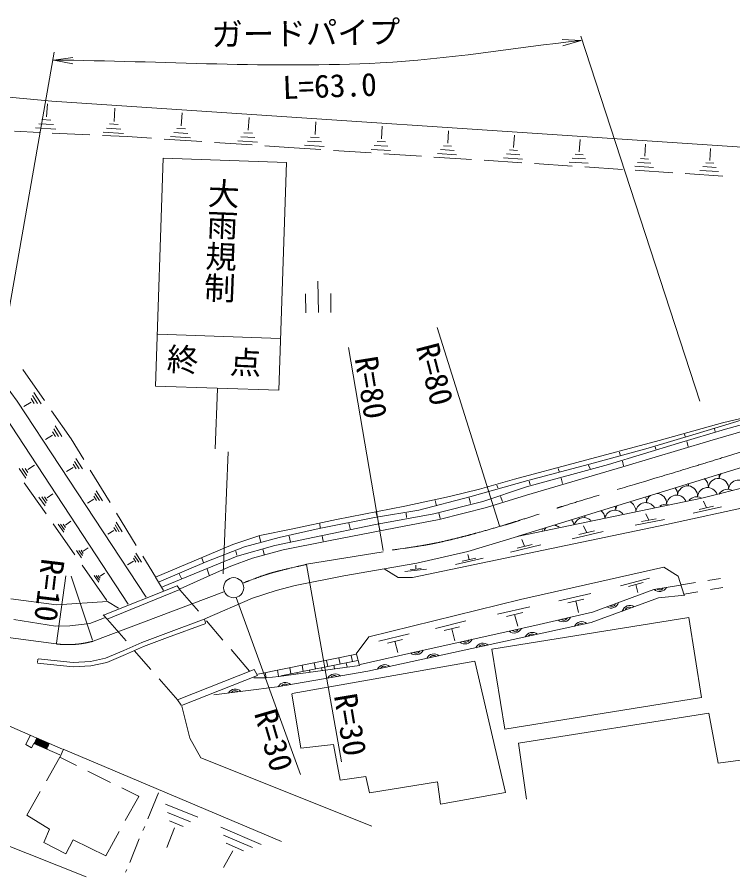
# Model space of a CAD drawing. Units: millimetres, scale not verified. Extents: x 40000 to 680000, y 20000 to 380000.
# Drawn here: x 150066 to 206889, y 252609 to 320891 of the extents above; entities that cross this region are included whole.
import ezdxf
from ezdxf.enums import TextEntityAlignment as Align

# ---------------------------------------------------------------- set-up
doc = ezdxf.new("R2010")
doc.units = ezdxf.units.MM
doc.header["$LTSCALE"] = 1000
doc.linetypes.add('CHAIN', pattern=[18.5, 12, -1.5, 3.5, -1.5])
for name, color, linetype, lineweight in [('M-BGD', 7, 'Continuous', 13), ('M-BMK', 2, 'CHAIN', 13), ('M-BMK-SRVR', 3, 'Continuous', 13), ('M-STR-HTXT', 7, 'Continuous', 13), ('M-STR-STR1', 1, 'Continuous', 13), ('M-STR-STRC', 7, 'Continuous', 13)]:
    doc.layers.add(name, color=color, linetype=linetype, lineweight=lineweight)
doc.styles.add('@ＭＳ ゴシック', font='')
doc.styles.add('ＭＳ ゴシック', font='')
doc.styles.get('@ＭＳ ゴシック').set_extended_font_data('@MS Gothic')
doc.styles.get('ＭＳ ゴシック').set_extended_font_data('MS Gothic')

# ---------------------------------------------------------------- blocks, each defined once
blk = doc.blocks.new('荒地')
at = {"color": 7, "linetype": 'Continuous', "lineweight": 13}
for p, q in [((0, -1.25), (0, 1.25)), ((-1, 0.25), (-1, -1.25)), ((1, 0.25), (1, -1.25))]:
    blk.add_line(p, q, dxfattribs=at)

msp = doc.modelspace()

# ---------------------------------------------------------------- linework, layer by layer
at = {"layer": 'M-BGD'}
for p, q in [((152811, 314216), (135727, 315814)), ((239866, 308411), (152811, 314216)), ((152396, 312969), (152462, 314013)), ((157757, 312618), (157823, 313652)), ((152728, 312716), (152035, 312760)), ((163098, 312268), (163163, 313293)), ((168417, 311919), (168481, 312934)), ((153146, 311994), (151528, 312096)), ((152937, 312355), (151781, 312428)), ((158293, 312009), (157149, 312082)), ((158086, 312367), (157399, 312411)), ((163423, 312019), (162743, 312062)), ((173715, 311572), (173779, 312578)), ((178992, 311226), (179056, 312223)), ((149845, 311826), (151837, 311734)), ((152836, 311687), (155832, 311549)), ((156831, 311503), (158823, 311410)), ((158500, 311651), (156898, 311753)), ((158823, 311410), (160740, 311281)), ((163834, 311310), (162246, 311411)), ((163628, 311665), (162494, 311737)), ((168943, 311322), (167819, 311393)), ((168740, 311673), (168065, 311716)), ((174035, 311328), (173367, 311370)), ((184249, 310881), (184312, 311869)), ((189485, 310538), (189547, 311516)), ((161738, 311214), (164731, 311013)), ((165729, 310945), (168722, 310744)), ((169146, 310970), (167573, 311070)), ((174438, 310632), (172879, 310731)), ((174236, 310980), (173123, 311051)), ((179509, 310640), (178406, 310710)), ((179309, 310984), (178648, 311026)), ((184563, 310642), (183907, 310684)), ((194700, 310197), (194762, 311165)), ((199895, 309856), (199956, 310815)), ((169720, 310677), (171636, 310548)), ((171636, 310548), (174180, 310379)), ((175177, 310313), (178171, 310115)), ((179708, 310295), (178165, 310393)), ((179169, 310049), (182162, 309851)), ((184958, 309959), (183429, 310056)), ((184760, 310301), (183668, 310370)), ((189991, 309963), (188910, 310032)), ((189796, 310301), (189147, 310343)), ((195008, 309962), (194365, 310003)), ((205069, 309517), (205129, 310467)), ((183160, 309785), (186153, 309587)), ((187151, 309521), (190145, 309323)), ((190187, 309625), (188673, 309721)), ((195396, 309292), (193895, 309387)), ((195202, 309627), (194130, 309695)), ((200392, 309292), (199330, 309359)), ((200200, 309624), (199563, 309664)), ((205371, 309287), (204740, 309327)), ((191143, 309257), (194136, 309058)), ((195134, 308992), (198127, 308794)), ((200584, 308960), (199098, 309054)), ((199125, 308728), (202119, 308530)), ((205751, 308629), (204280, 308723)), ((205561, 308958), (204510, 309025)), ((203116, 308464), (206110, 308266)), ((140201, 303661), (150074, 290385)), ((158875, 274256), (144786, 295762)), ((152227, 290451), (150512, 292912)), ((151398, 291086), (151961, 290192)), ((150074, 290385), (160309, 274810)), ((151174, 290320), (150606, 289962)), ((151180, 290591), (151421, 290209)), ((151289, 290839), (151691, 290201)), ((154348, 287404), (152798, 289630)), ((206073, 288669), (211103, 289841)), ((203979, 287805), (208447, 289148)), ((211664, 289181), (205072, 287228)), ((206307, 288156), (210544, 289350)), ((152972, 288196), (153358, 287583)), ((153077, 288433), (153617, 287575)), ((201044, 287277), (206073, 288669)), ((202580, 287049), (206307, 288156)), ((205436, 288190), (205501, 287973)), ((152861, 287698), (152315, 287354)), ((152867, 287958), (153099, 287591)), ((200170, 286657), (203979, 287805)), ((203056, 287778), (203099, 287582)), ((155352, 285758), (154348, 287404)), ((194501, 285519), (201044, 287277)), ((197013, 285373), (202580, 287049)), ((205072, 287228), (198163, 285177)), ((203230, 287192), (203353, 286794)), ((195507, 285388), (200170, 286657)), ((197884, 286352), (197938, 286113)), ((200725, 286763), (200773, 286577)), ((154623, 285603), (154994, 285015)), ((154724, 285831), (155243, 285007)), ((189544, 284201), (194501, 285519)), ((189775, 279633), (208974, 285566)), ((198122, 285625), (198209, 285267)), ((150750, 284267), (150210, 285029)), ((150836, 284491), (150450, 285036)), ((150922, 284716), (150691, 285043)), ((150915, 284957), (151427, 285319)), ((154517, 285125), (153992, 284795)), ((154522, 285375), (154745, 285022)), ((157435, 282343), (155873, 284904)), ((198163, 285177), (190496, 282931)), ((190502, 283582), (197013, 285373)), ((190624, 284094), (195507, 285388)), ((193033, 285050), (193109, 284800)), ((195442, 285300), (195561, 285017)), ((215237, 285401), (204442, 282681)), ((186010, 282800), (190624, 284094)), ((186785, 283395), (189544, 284201)), ((193261, 284280), (193370, 283856)), ((152355, 281454), (150632, 283910)), ((184393, 282809), (186785, 283395)), ((187052, 282427), (190502, 283582)), ((188143, 283724), (188244, 283500)), ((190732, 284040), (190799, 283741)), ((216177, 283787), (201619, 280600)), ((152287, 282076), (151792, 282775)), ((152366, 282281), (152013, 282781)), ((152445, 282487), (152233, 282787)), ((152439, 282708), (152908, 283040)), ((156146, 282840), (156360, 282502)), ((156243, 283059), (156598, 282495)), ((156339, 283277), (156837, 282487)), ((180853, 282052), (184393, 282809)), ((181957, 281725), (186010, 282800)), ((185951, 282719), (186052, 282249)), ((190496, 282931), (187323, 281954)), ((188447, 282820), (188599, 282415)), ((156141, 282601), (155638, 282284)), ((175408, 280978), (180853, 282052)), ((183145, 281450), (187052, 282427)), ((183244, 282504), (183374, 282070)), ((204442, 282681), (189775, 279633)), ((205357, 282041), (204224, 281787)), ((204791, 281914), (204556, 282441)), ((159518, 278928), (157956, 281490)), ((178430, 281161), (181957, 281725)), ((178523, 280587), (183145, 281450)), ((178575, 281557), (178651, 281210)), ((180943, 281506), (180987, 281148)), ((183537, 281517), (183656, 281061)), ((187323, 281954), (183563, 280978)), ((200225, 280937), (199991, 281450)), ((206002, 281992), (203736, 281484)), ((153901, 280549), (154329, 280852)), ((157925, 280772), (158402, 280015)), ((171941, 280245), (175408, 280978)), ((174035, 280271), (178430, 281161)), ((174093, 280646), (174126, 280331)), ((176405, 280711), (176524, 280158)), ((183563, 280978), (180096, 280319)), ((201475, 280986), (199131, 280546)), ((200811, 281047), (199639, 280827)), ((154652, 278179), (152929, 280635)), ((153762, 279972), (153311, 280610)), ((153834, 280160), (153512, 280616)), ((153907, 280348), (153713, 280622)), ((157735, 280123), (157253, 279820)), ((157740, 280353), (157944, 280029)), ((157832, 280562), (158173, 280022)), ((169329, 279733), (171941, 280245)), ((170867, 279555), (174035, 280271)), ((173672, 279578), (178523, 280587)), ((180096, 280319), (174773, 279293)), ((178759, 280581), (178879, 280103)), ((201619, 280600), (181458, 276371)), ((196598, 280045), (194137, 279459)), ((195900, 280084), (194669, 279791)), ((195285, 279937), (195036, 280494)), ((167180, 279000), (169329, 279733)), ((168111, 278817), (170867, 279555)), ((169286, 279691), (169406, 279181)), ((170531, 278927), (173672, 279578)), ((174773, 279293), (171184, 278585)), ((171652, 279680), (171771, 279181)), ((174278, 279680), (174365, 279257)), ((185853, 278458), (189789, 279634)), ((190361, 278862), (190127, 279397)), ((155304, 278478), (155693, 278753)), ((161056, 276413), (167180, 279000)), ((165116, 277656), (168111, 278817)), ((167520, 278081), (170531, 278927)), ((169558, 278649), (169677, 278215)), ((191655, 278970), (189224, 278399)), ((190969, 279005), (189753, 278720)), ((155178, 277954), (154768, 278533)), ((155244, 278124), (154951, 278538)), ((155310, 278295), (155134, 278543)), ((159303, 277913), (159499, 277602)), ((159392, 278113), (159718, 277596)), ((159480, 278313), (159937, 277589)), ((161042, 276429), (160039, 278075)), ((161595, 275639), (167520, 278081)), ((164740, 277911), (164870, 277586)), ((168743, 277926), (167034, 277291)), ((167420, 278476), (167518, 278161)), ((171184, 278585), (168743, 277926)), ((181788, 277524), (185853, 278458)), ((187079, 277913), (184881, 277415)), ((186495, 277926), (185397, 277676)), ((185946, 277801), (185843, 278211)), ((157190, 274561), (155226, 277360)), ((159299, 277693), (158837, 277402)), ((161350, 276039), (165116, 277656)), ((167034, 277291), (165422, 276559)), ((179206, 277085), (181788, 277524)), ((181709, 277058), (181731, 277365)), ((156597, 276170), (156333, 276544)), ((156656, 276324), (156498, 276548)), ((156652, 276489), (157003, 276737)), ((162928, 276674), (163101, 276295)), ((165422, 276559), (163019, 275476)), ((165141, 277054), (165315, 276566)), ((179215, 277073), (175992, 276520)), ((180305, 276371), (179206, 277085)), ((182559, 277058), (180845, 276852)), ((182138, 277109), (181281, 277006)), ((201402, 277200), (190033, 274636)), ((202558, 276484), (201402, 277200)), ((156538, 276016), (156168, 276539)), ((161693, 275364), (161056, 276413)), ((175992, 276520), (172151, 275739)), ((181458, 276371), (180305, 276371)), ((197968, 275719), (200282, 276334)), ((198603, 275666), (199760, 275974)), ((203030, 274986), (202558, 276484)), ((202803, 275798), (203932, 275980)), ((204919, 276138), (205907, 276297)), ((170637, 275364), (168749, 274730)), ((172151, 275739), (170637, 275364)), ((195745, 273639), (200615, 275433)), ((199182, 275820), (199353, 275200)), ((200615, 275433), (202731, 275783)), ((203015, 275066), (204123, 275255)), ((205109, 275424), (206095, 275592)), ((149548, 274680), (153194, 274216)), ((168749, 274730), (164967, 273107)), ((190033, 274636), (177996, 271658)), ((193063, 274530), (195612, 275126)), ((193777, 274371), (195052, 274669)), ((194414, 274520), (194644, 273598)), ((200998, 274781), (195651, 272804)), ((203073, 274977), (200998, 274781)), ((153194, 274216), (157231, 274476)), ((157231, 274476), (158110, 273939)), ((188204, 273465), (190762, 274051)), ((156996, 273185), (155824, 272737)), ((203399, 273198), (187761, 270696)), ((188925, 273299), (190204, 273592)), ((189564, 273446), (189809, 272508)), ((191167, 272577), (195745, 273639)), ((204416, 266842), (203399, 273198)), ((153098, 272524), (149796, 273035)), ((154248, 272546), (153098, 272524)), ((155824, 272737), (154248, 272546)), ((161871, 271946), (164916, 273070)), ((161993, 271619), (165037, 272742)), ((164937, 273079), (165021, 272789)), ((195651, 272804), (177914, 268934)), ((181975, 270538), (191167, 272577)), ((183294, 272333), (185696, 272946)), ((183974, 272165), (185175, 272471)), ((159972, 271226), (161871, 271946)), ((178786, 271321), (181188, 271901)), ((184574, 272318), (184812, 271355)), ((158533, 270589), (159972, 271226)), ((160105, 270903), (161993, 271619)), ((177996, 271658), (176991, 270310)), ((179459, 271170), (180660, 271460)), ((180060, 271315), (180278, 270426)), ((157087, 269969), (158533, 270589)), ((158673, 270268), (160105, 270903)), ((177292, 269463), (181975, 270538)), ((187761, 270696), (188778, 264340)), ((151715, 269897), (151686, 269626)), ((151724, 269931), (154514, 269642)), ((154514, 269642), (155877, 269720)), ((155877, 269720), (157087, 269969)), ((157192, 269633), (158673, 270268)), ((169168, 268706), (176998, 270284)), ((177116, 269785), (171001, 268576)), ((171891, 267180), (186394, 269744)), ((174634, 269801), (174730, 269313)), ((175609, 269994), (175706, 269506)), ((176585, 270186), (176681, 269699)), ((176998, 270284), (177258, 269406)), ((186394, 269744), (188847, 259306)), ((151688, 269583), (154506, 269291)), ((154506, 269291), (155922, 269372)), ((155922, 269372), (157192, 269633)), ((177258, 269406), (170829, 268527)), ((171707, 269222), (171803, 268734)), ((172682, 269415), (172779, 268927)), ((173658, 269608), (173754, 269120)), ((174242, 269216), (174285, 268999)), ((175218, 269409), (175274, 269126)), ((176194, 269602), (176262, 269254)), ((169838, 268404), (168864, 268419)), ((169755, 268837), (169837, 268426)), ((170829, 268527), (169838, 268404)), ((177914, 268934), (170699, 267689)), ((170731, 269029), (170825, 268553)), ((171315, 268638), (171319, 268617)), ((172291, 268831), (172308, 268744)), ((173267, 269024), (173297, 268872)), ((170699, 267689), (165682, 267066)), ((172587, 262822), (171886, 267154)), ((188778, 264340), (204416, 266842)), ((163136, 266153), (163771, 263613)), ((148332, 265052), (151566, 263649)), ((189864, 263227), (204978, 265614)), ((204978, 265614), (205737, 261643)), ((151088, 263822), (150741, 263113)), ((152606, 263155), (151580, 263605)), ((153651, 262750), (151601, 263651)), ((163771, 263613), (164649, 262051)), ((150741, 263113), (151204, 262846)), ((151204, 262846), (151378, 263186)), ((153450, 262292), (151400, 263193)), ((152445, 262788), (151420, 263239)), ((152465, 262834), (151440, 263285)), ((152485, 262880), (151460, 263330)), ((152505, 262926), (151480, 263376)), ((152525, 262972), (151500, 263422)), ((152546, 263017), (151520, 263468)), ((152566, 263063), (151540, 263513)), ((152586, 263109), (151560, 263559)), ((175187, 263115), (172587, 262822)), ((175700, 260295), (175187, 263115)), ((190504, 258789), (189864, 263227)), ((153476, 262128), (153722, 262699)), ((171057, 255421), (153707, 262738)), ((153458, 262109), (152395, 260242)), ((154786, 261448), (153458, 262109)), ((164649, 262051), (178230, 256625)), ((205737, 261643), (207908, 261936)), ((157471, 260111), (155681, 261002)), ((177751, 260588), (175700, 260295)), ((178044, 259270), (177751, 260588)), ((159694, 259004), (158367, 259665)), ((183427, 260149), (178044, 259270)), ((183683, 258391), (183427, 260149)), ((151900, 259374), (150838, 257507)), ((158650, 257071), (159714, 258987)), ((159714, 258987), (159694, 259004)), ((161274, 259281), (160428, 257209)), ((188847, 259306), (183683, 258391)), ((161852, 258391), (164404, 257343)), ((155545, 252609), (142540, 257785)), ((150838, 257507), (152627, 256389)), ((162007, 257724), (163830, 256975)), ((162161, 257057), (163255, 256607)), ((152627, 256389), (152180, 255335)), ((157100, 254280), (158164, 256197)), ((160200, 256601), (160048, 256297)), ((162568, 256487), (161938, 254934)), ((166234, 256560), (169447, 255170)), ((153937, 254440), (154512, 255558)), ((154512, 255558), (157100, 254280)), ((159760, 255624), (159012, 253753)), ((166446, 255917), (168741, 254924)), ((152180, 255335), (153937, 254440)), ((166659, 255274), (168036, 254679)), ((167183, 254680), (166443, 253347)), ((158767, 253199), (158670, 252988))]:
    msp.add_line(p, q, dxfattribs=at)
for centre, radius, start, end in [((204156, 283590), 799, 355.23636, 54.08902), ((205749, 283457), 799, 355.23636, 175.23636), ((205019, 284320), 799, 355.23636, 20.15959), ((206612, 284187), 799, 144.26291, 175.23636), ((207342, 283325), 799, 18.9471, 175.23636), ((201701, 282993), 799, 355.23636, 40.52709), ((203294, 282860), 799, 355.23636, 175.23636), ((202564, 283723), 799, 355.23636, 8.3954), ((204156, 283590), 799, 160.67515, 175.23636), ((204886, 282727), 799, 18.59436, 175.23636), ((206479, 282595), 799, 59.58483, 148.20555), ((199246, 282396), 799, 355.23636, 28.24133), ((200838, 282263), 799, 126.9365, 175.23636), ((200838, 282263), 799, 355.23636, 87.82767), ((201701, 282993), 799, 174.23708, 175.23636), ((200109, 283126), 799, 355.23636, 356.22859), ((202431, 282130), 799, 24.88678, 175.23636), ((204024, 281998), 799, 64.38147, 139.04348), ((196791, 281798), 799, 355.23636, 16.45009), ((198383, 281666), 799, 149.8495, 175.23636), ((198383, 281666), 799, 358.34323, 64.91467), ((199976, 281533), 799, 31.34617, 172.07878), ((201568, 281400), 799, 76.29931, 127.12564), ((195928, 281069), 799, 4.63944, 49.59038), ((197521, 280936), 799, 38.07804, 165.34691), ((193473, 280471), 799, 10.85053, 36.5499), ((195065, 280339), 799, 45.22972, 158.19522), ((194335, 281201), 799, 355.23636, 4.61852), ((195928, 281069), 799, 165.17379, 175.23636), ((191017, 279874), 799, 17.05146, 24.48624), ((192610, 279741), 799, 136.02781, 150.3913), ((192610, 279741), 799, 53.03365, 78.73636), ((201065, 275888), 625, 226.26073, 332.52094), ((201095, 275703), 312, 226.26073, 332.52094), ((197218, 274581), 625, 237.09476, 343.35496), ((197283, 274405), 312, 237.09476, 343.35496), ((198714, 273537), 625, 57.16747, 163.42767), ((198649, 273713), 312, 57.16747, 163.42767), ((193427, 273486), 625, 229.93145, 336.19165), ((193470, 273304), 312, 229.93145, 336.19165), ((194878, 272251), 625, 49.17723, 155.43743), ((194838, 272434), 312, 49.17723, 155.43743), ((189531, 272598), 625, 229.37453, 335.63474), ((189572, 272415), 312, 229.37453, 335.63474), ((190970, 271399), 625, 49.17723, 155.43743), ((190930, 271582), 312, 49.17723, 155.43743), ((185626, 271732), 625, 229.37453, 335.63474), ((185667, 271549), 312, 229.37453, 335.63474), ((187062, 270546), 625, 49.17723, 155.43743), ((181719, 270867), 627, 229.95237, 335.63586), ((181760, 270683), 313, 229.96198, 335.77746), ((187022, 270729), 312, 49.17723, 155.43743), ((183154, 269693), 625, 49.17723, 155.43743), ((183114, 269877), 312, 49.17723, 155.43743), ((179246, 268841), 625, 49.17723, 155.43743), ((179206, 269024), 312, 49.17723, 155.43743), ((175298, 268102), 625, 46.66204, 152.92225), ((175267, 268287), 312, 46.66204, 152.92225), ((171357, 267422), 625, 46.66204, 152.92225), ((171325, 267607), 312, 46.66204, 152.92225), ((167374, 266898), 625, 43.94344, 150.20364), ((167351, 267084), 312, 43.94344, 150.20364)]:
    msp.add_arc(centre, radius, start, end, dxfattribs=at)
at = {"layer": 'M-BMK'}
for p, q in [((173027, 277434), (179133, 278427)), ((156103, 271333), (166470, 275247)), ((145093, 272185), (153159, 271115))]:
    msp.add_line(p, q, dxfattribs=at)
msp.add_arc((154088, 278501), 7450, 262.95577, 285.39204, dxfattribs=at)
for points, knots in [([(263761, 295791), (256366, 295190), (248947, 294838), (241576, 293990), (237276, 293495), (232986, 292874), (228732, 292073), (224824, 291337), (220937, 290469), (217101, 289421), (213455, 288425), (209909, 287095), (206301, 285970), (202039, 284641), (197750, 283403), (193488, 282072), (191823, 281552), (190179, 280961), (188504, 280474), (186802, 279980), (185094, 279497), (183360, 279132), (181977, 278842), (180569, 278685), (179174, 278461)], [0, 0, 0, 0, 1, 1, 1, 2, 2, 2, 3, 3, 3, 4, 4, 4, 5, 5, 5, 6, 6, 6, 7, 7, 7, 8, 8, 8, 8]), ([(173014, 277422), (172031, 277178), (171035, 276983), (170066, 276690), (169376, 276481), (168709, 276204), (168031, 275961)], [0, 0, 0, 0, 1, 1, 1, 2, 2, 2, 2])]:
    msp.add_open_spline(points, degree=3, knots=knots, dxfattribs=at)
at = {"layer": 'M-BMK-SRVR'}
for p, q in [((183403, 296241), (188366, 280495)), ((179115, 278524), (176371, 294648)), ((173030, 277404), (175805, 261746)), ((153185, 271169), (153917, 276508)), ((154341, 276492), (156033, 271413)), ((167463, 274792), (172574, 260745))]:
    msp.add_line(p, q, dxfattribs=at)
msp.add_circle((167254, 275574), 800, dxfattribs=at)
at = {"layer": 'M-STR-HTXT'}
for p, q in [((194854, 319051), (193335, 319117)), ((194854, 319051), (193396, 318621)), ((204268, 290401), (194815, 319374)), ((153011, 318112), (147643, 287618)), ((152980, 317484), (154486, 317696)), ((152980, 317484), (154474, 317196))]:
    msp.add_line(p, q, dxfattribs=at)
msp.add_open_spline([(194833, 319045), (189519, 318451), (184231, 317537), (178890, 317263), (170248, 316818), (161583, 317411), (152929, 317485)], degree=3, knots=[0, 0, 0, 0, 1, 1, 1, 2, 2, 2, 2], dxfattribs=at)
at = {"layer": 'M-STR-STR1'}
for p, q in [((156909, 273396), (162773, 275713)), ((162982, 275422), (157200, 273073)), ((162773, 275713), (162982, 275422)), ((164455, 273698), (162990, 275413)), ((157200, 273073), (156897, 273407)), ((157225, 273054), (158706, 271352)), ((166404, 271417), (165105, 272938)), ((159362, 270598), (160675, 269089)), ((168519, 268942), (167054, 270657)), ((168886, 269087), (162794, 266673)), ((169142, 268590), (168886, 269087)), ((163118, 266220), (169142, 268590)), ((161332, 268335), (162812, 266633)), ((162794, 266673), (163092, 266232))]:
    msp.add_line(p, q, dxfattribs=at)
at = {"layer": 'M-STR-STRC'}
for p, q in [((161650, 309681), (161053, 291584)), ((171448, 309358), (161650, 309681)), ((170851, 291261), (171448, 309358)), ((161245, 295723), (170934, 295363)), ((161053, 291584), (170851, 291261)), ((165958, 291373), (165779, 286617)), ((166414, 276667), (166829, 286360))]:
    msp.add_line(p, q, dxfattribs=at)

# ---------------------------------------------------------------- block references
at = {"layer": 'M-BGD', "xscale": 1000, "yscale": 1000, "rotation": 0.65231}
msp.add_blockref('荒地', (173965, 298676), dxfattribs=at)

# ---------------------------------------------------------------- texts
at = {"layer": 'M-BMK-SRVR', "style": 'ＭＳ ゴシック'}
for s, rotation, p in [('R=80', 284.534, (181188, 294579)), ('R=80', 279.31, (176317, 293700)), ('R=10', 263.136, (151466, 278022)), ('R=30', 279.462, (174670, 266910)), ('R=30', 286.209, (168334, 265445))]:
    msp.add_text(s, height=1833, rotation=rotation, dxfattribs=at).set_placement(p, align=Align.BOTTOM_LEFT)
at = {"layer": 'M-STR-HTXT', "style": 'ＭＳ ゴシック'}
for s, rotation, p in [('ガードパイプ\u3000', 0.864, (165510, 318040)), ('L=63.0', 2.064, (171195, 313837))]:
    msp.add_text(s, height=1833, rotation=rotation, dxfattribs=at).set_placement(p, align=Align.BOTTOM_LEFT)
at = {"layer": 'M-STR-STRC'}
for s, rotation, style, p in [('大雨規制', 267.66, '@ＭＳ ゴシック', (165024, 308202)), ('終\u3000点', 357.316, 'ＭＳ ゴシック', (161897, 292289))]:
    msp.add_text(s, height=1833, rotation=rotation, dxfattribs=dict(at, style=style)).set_placement(p, align=Align.BOTTOM_LEFT)

doc.saveas('drawing.dxf')
